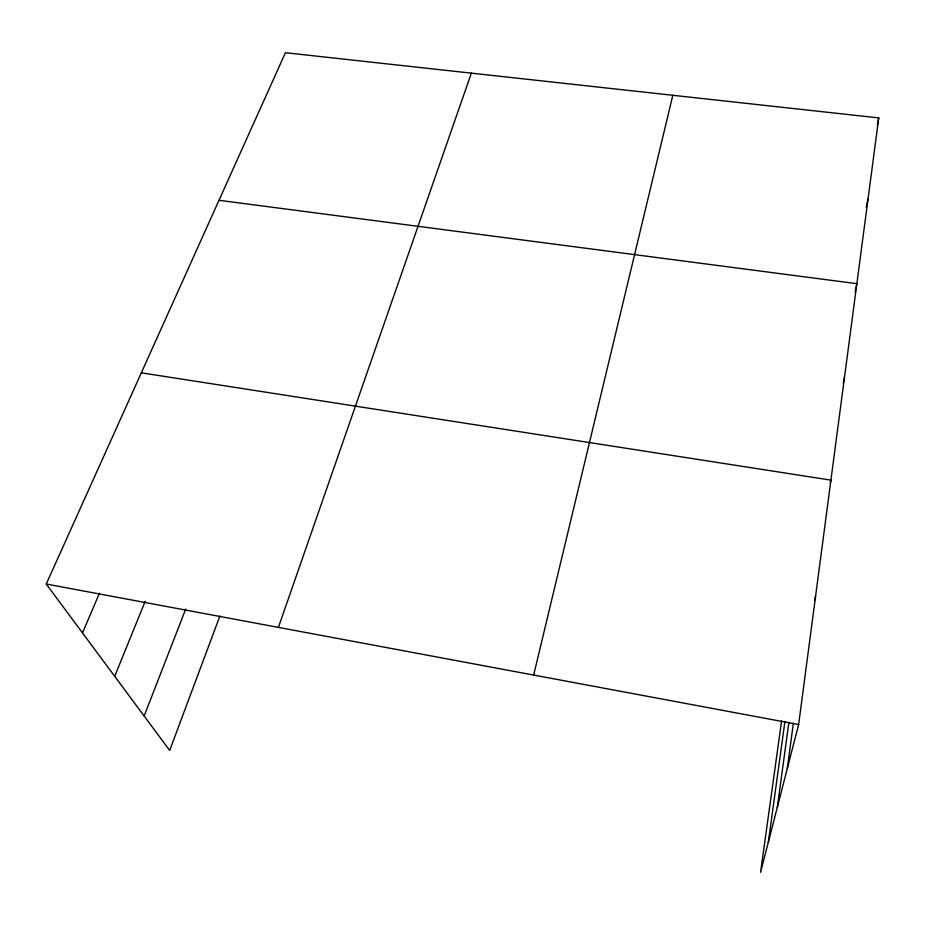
<?xml version="1.0" encoding="UTF-8"?>
<svg xmlns="http://www.w3.org/2000/svg" width="925" height="925" viewBox="0 0 925 925"><rect width="100%" height="100%" fill="white"/><g stroke="black" fill="none" stroke-linecap="round" stroke-linejoin="round"><path stroke-width="1.39" d="M781.613 720.806L760.57 872.287L798.633 724.553L878.75 117.914L285.432 52.713L46.25 584.033L169.68 750.441L219.873 616.073M787.279 768.617L793.372 723.188M777.324 807.271L788.898 722.159M768.317 842.236L784.932 721.454M877.362 124.956L878.75 117.914M866.274 207.223L867.962 198.829M855.105 292.138L856.851 283.686L218.994 200.286M843.253 383.193L844.456 377.562M830.292 482.896L830.916 480.133L141.328 372.821M814.59 600.418L815.572 596.22M533.656 675.065L672.833 95.287M278.402 627.393L471.357 73.144M144.138 716.019L185.728 608.997M114.7 676.314L145.167 601.343M82.51 632.92L99.461 593.179M46.25 584.033L798.633 724.553"/></g></svg>
